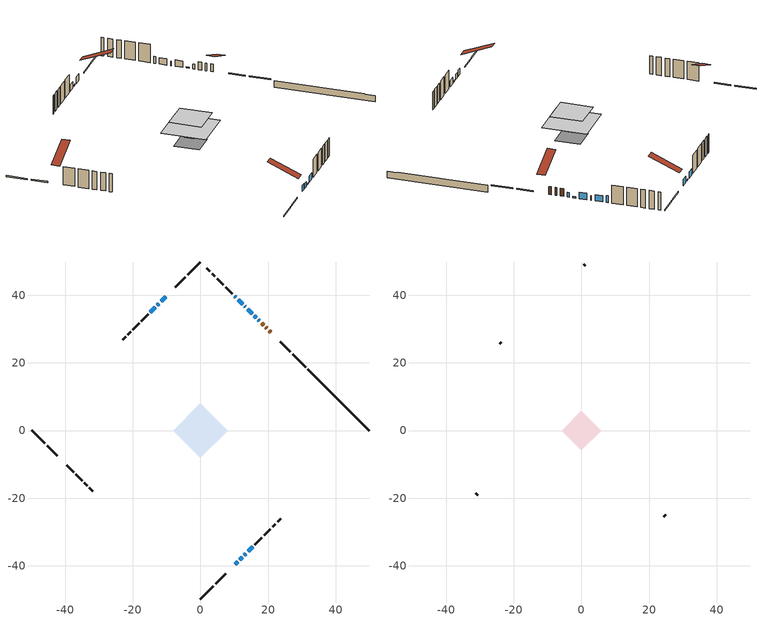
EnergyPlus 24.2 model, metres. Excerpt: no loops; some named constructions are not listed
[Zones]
conditioned space
 floor outside (Floor1 construction): -1.75,0 0,1.75 1.75,0 0,-1.75 z0.31
 floor adiabatic (AdiabaticFloorConstruction): -8.04,0 0,8.04 8.04,0 0,-8.04 z2.75
 floor foundation (Slab1 construction): -4.53,0.04 -0.04,4.53 4.53,-0.04 0.04,-4.53 z-1.52
 wall outside (RimJoist1 construction): 0,-49.83 3.84,-45.99 / -49.83,0 -45.99,-3.84 / 0,49.83 -3.84,45.99 / 31.07,18.76 27.23,22.6 z0.31:0.61
 wall outside (RimJoist2 construction): 4.5,-45.33 7.48,-42.34 / -45.33,-4.5 -42.34,-7.48 / -4.5,45.33 -7.48,42.34 / 26.57,23.26 23.58,26.25 z0.31:0.61
 wall outside (AdiabaticWallConstruction 1): 20.75,29.07 20.31,29.51 / 19.66,30.17 19.36,30.47 / 18.71,31.12 18.1,31.73 z0.31:2.34
 wall outside (AdiabaticWallConstruction): 17.44,32.39 17.14,32.69 / 13.27,36.56 13.13,36.7 z0.31:1.53; 16.49,33.34 15.94,33.88 / -12.33,37.49 -12.77,37.06 / 12.99,-36.84 13.43,-36.4 z0.31:0.62; 15.29,34.54 13.92,35.91 / -10.31,39.52 -11.68,38.15 / 10.31,-39.52 11,-38.83 / 12.47,37.35 11.11,38.72 / -13.42,36.4 -14.79,35.04 / 14.08,-35.75 15.45,-34.38 z0.31:1.99; 11.65,-38.18 12.34,-37.49 z0.31:1.63; 10.45,39.38 10.09,39.74 z0.31:2.14
 wall outside (Wall1 construction): 16.1,-33.72 18.13,-31.7 / -39.52,-10.31 -37.49,-12.34 / -15.45,34.38 -17.47,32.35 / 9.43,40.39 7.41,42.42 z0.31:5.19
 wall outside (Wall2 construction): 18.79,-31.04 20.65,-29.18 / -36.83,-13 -34.97,-14.85 / -18.13,31.7 -19.99,29.84 / 6.75,43.08 4.89,44.94 z0.31:5.19
 wall outside (Wall3 construction): 21.3,-28.53 22.12,-27.71 / -34.32,-15.51 -33.5,-16.33 / -20.65,29.18 -21.46,28.37 / 4.24,45.59 3.42,46.41 z0.31:5.19
 wall outside (Wall4 construction): 22.78,-27.05 23.71,-26.11 / -32.84,-16.99 -31.91,-17.92 / -22.12,27.71 -23.06,26.77 / 2.76,47.07 1.83,48 z0.31:5.19
 wall foundation (FoundationWall1 construction): 31.72,18.1,-1.52 31.72,18.1,0.31 48.02,1.81,0.31 48.02,1.81,0.16 49.83,0,0.16 49.83,0,-1.52
 window (WindowConstruction 7): 17.44,32.39 17.14,32.69 z0.31:1.53
 window (WindowConstruction 10): 16.48,33.34 15.95,33.88 z0.31:0.61
 window (WindowConstruction 3): 15.29,34.54 13.92,35.91 z0.31:1.99
 window (WindowConstruction 4): -10.31,39.52 -11.68,38.15 z0.31:1.99
 window (WindowConstruction 5): 10.31,-39.52 11,-38.83 z0.31:1.99
 window (WindowConstruction 6): 11.65,-38.18 12.34,-37.49 z0.31:1.63
 window (WindowConstruction 11): -12.34,37.49 -12.77,37.06 z0.31:0.61
 window (WindowConstruction 12): 12.99,-36.84 13.42,-36.4 z0.31:0.61
 window (WindowConstruction 8): 13.27,36.56 13.13,36.7 z0.31:1.53
 window (WindowConstruction): 12.47,37.35 11.11,38.72 z0.31:1.99
 window (WindowConstruction 1): -13.42,36.4 -14.79,35.04 z0.31:1.99
 window (WindowConstruction 2): 14.08,-35.75 15.45,-34.38 z0.31:1.99
 window (WindowConstruction 9): 10.45,39.38 10.09,39.74 z0.31:2.14
 door (Door): 20.75,29.07 20.31,29.51 z0.31:2.34
 door (Door 1): 19.66,30.17 19.36,30.47 z0.31:2.34
 door (Door 2): 18.71,31.12 18.1,31.73 z0.31:2.34
 ceiling adiabatic (AdiabaticFloorConstruction): 0,-8.04 8.04,0 0,8.04 -8.04,0 z2.75
attic - vented
 floor to conditioned space (Floor2 construction Reversed): -5.82,0 0,5.82 5.82,0 0,-5.82 z5.19
 wall outside (Wall5 construction): 24.37,-25.46 24.88,-24.95 / -31.25,-18.58 -30.74,-19.09 / -23.71,26.12 -24.22,25.6 / 1.17,48.66 0.66,49.17 z0.31:5.19
 roof outside (Roof1 construction): 9.66,-40.17,5.19 4.06,-34.58,8.48 2.55,-36.1,8.48 8.14,-41.69,5.19; -40.17,-9.66,5.19 -34.58,-4.06,8.48 -36.1,-2.55,8.48 -41.69,-8.14,5.19; -9.66,40.17,5.19 -4.06,34.58,8.48 -2.55,36.1,8.48 -8.14,41.69,5.19; 21.41,28.42,5.19 15.82,22.83,8.48 17.33,21.31,8.48 22.92,26.9,5.19
[Material] Roughness=Rough; Thermal Absorptance=0.9
Name | Thickness {m} | Conductivity {W/m-K} | Density {kg/m3} | Specific Heat {J/kg-K} | Solar Absorptance | Visible Absorptance
ceiling loosefill ins | 0.169333 | 0.0480833 | 16.02 | 1046.75 | 0.7 | 0.7
ceiling stud and cavity | 0.1397 | 0.26534 | 65.682 | 1177.47 | 0.7 | 0.7
gypsum board | 0.0127 | 0.160291 | 801 | 837.4 | 0.6 | 0.6
[Construction]
Floor2 construction: ceiling loosefill ins, ceiling stud and cavity, gypsum board
[EnergyManagementSystem:OutputVariable] Type of Data in Variable=Summed; Update Frequency=ZoneTimestep
Name | EMS Variable | EMS Program or Subroutine | Units
clg_unmet_hours_annual_outvar; Energy Management System Output Variable 4 | clg_unmet_hours | unmet_hours_program | hr
loads_htg_roofs_annual_outvar; Energy Management System Output Variable 5 | loads_htg_roofs | component_loads_program | J
loads_htg_ceilings_annual_outvar; Energy Management System Output Variable 6 | loads_htg_ceilings | component_loads_program | J
loads_htg_walls_annual_outvar; Energy Management System Output Variable 7 | loads_htg_walls | component_loads_program | J
loads_htg_rim_joists_annual_outvar; Energy Management System Output Variable 8 | loads_htg_rim_joists | component_loads_program | J
loads_htg_foundation_walls_annual_outvar; Energy Management System Output Variable 9 | loads_htg_foundation_walls | component_loads_program | J
loads_htg_doors_annual_outvar; Energy Management System Output Variable 10 | loads_htg_doors | component_loads_program | J
loads_htg_windows_conduction_annual_outvar; Energy Management System Output Variable 11 | loads_htg_windows_conduction | component_loads_program | J
loads_htg_windows_solar_annual_outvar; Energy Management System Output Variable 12 | loads_htg_windows_solar | component_loads_program | J
loads_htg_skylights_conduction_annual_outvar; Energy Management System Output Variable 13 | loads_htg_skylights_conduction | component_loads_program | J
loads_htg_skylights_solar_annual_outvar; Energy Management System Output Variable 14 | loads_htg_skylights_solar | component_loads_program | J
loads_htg_floors_annual_outvar; Energy Management System Output Variable 15 | loads_htg_floors | component_loads_program | J
loads_htg_slabs_annual_outvar; Energy Management System Output Variable 16 | loads_htg_slabs | component_loads_program | J
loads_htg_internal_mass_annual_outvar; Energy Management System Output Variable 17 | loads_htg_internal_mass | component_loads_program | J
loads_htg_infil_annual_outvar; Energy Management System Output Variable 18 | loads_htg_infil | component_loads_program | J
loads_htg_natvent_annual_outvar; Energy Management System Output Variable 19 | loads_htg_natvent | component_loads_program | J
loads_htg_mechvent_annual_outvar; Energy Management System Output Variable 20 | loads_htg_mechvent | component_loads_program | J
loads_htg_whf_annual_outvar; Energy Management System Output Variable 21 | loads_htg_whf | component_loads_program | J
loads_htg_ducts_annual_outvar; Energy Management System Output Variable 22 | loads_htg_ducts | component_loads_program | J
loads_htg_intgains_annual_outvar; Energy Management System Output Variable 23 | loads_htg_intgains | component_loads_program | J
loads_htg_lighting_annual_outvar; Energy Management System Output Variable 24 | loads_htg_lighting | component_loads_program | J
loads_clg_roofs_annual_outvar; Energy Management System Output Variable 25 | loads_clg_roofs | component_loads_program | J
loads_clg_ceilings_annual_outvar; Energy Management System Output Variable 26 | loads_clg_ceilings | component_loads_program | J
loads_clg_walls_annual_outvar; Energy Management System Output Variable 27 | loads_clg_walls | component_loads_program | J
loads_clg_rim_joists_annual_outvar; Energy Management System Output Variable 28 | loads_clg_rim_joists | component_loads_program | J
loads_clg_foundation_walls_annual_outvar; Energy Management System Output Variable 29 | loads_clg_foundation_walls | component_loads_program | J
loads_clg_doors_annual_outvar; Energy Management System Output Variable 30 | loads_clg_doors | component_loads_program | J
loads_clg_windows_conduction_annual_outvar; Energy Management System Output Variable 31 | loads_clg_windows_conduction | component_loads_program | J
loads_clg_windows_solar_annual_outvar; Energy Management System Output Variable 32 | loads_clg_windows_solar | component_loads_program | J
loads_clg_skylights_conduction_annual_outvar; Energy Management System Output Variable 33 | loads_clg_skylights_conduction | component_loads_program | J
loads_clg_skylights_solar_annual_outvar; Energy Management System Output Variable 34 | loads_clg_skylights_solar | component_loads_program | J
loads_clg_floors_annual_outvar; Energy Management System Output Variable 35 | loads_clg_floors | component_loads_program | J
loads_clg_slabs_annual_outvar; Energy Management System Output Variable 36 | loads_clg_slabs | component_loads_program | J
loads_clg_internal_mass_annual_outvar; Energy Management System Output Variable 37 | loads_clg_internal_mass | component_loads_program | J
loads_clg_infil_annual_outvar; Energy Management System Output Variable 38 | loads_clg_infil | component_loads_program | J
loads_clg_natvent_annual_outvar; Energy Management System Output Variable 39 | loads_clg_natvent | component_loads_program | J
loads_clg_mechvent_annual_outvar; Energy Management System Output Variable 40 | loads_clg_mechvent | component_loads_program | J
loads_clg_whf_annual_outvar; Energy Management System Output Variable 41 | loads_clg_whf | component_loads_program | J
loads_clg_ducts_annual_outvar; Energy Management System Output Variable 42 | loads_clg_ducts | component_loads_program | J
loads_clg_intgains_annual_outvar; Energy Management System Output Variable 43 | loads_clg_intgains | component_loads_program | J
loads_clg_lighting_annual_outvar; Energy Management System Output Variable 44 | loads_clg_lighting | component_loads_program | J
loads_htg_tot_annual_outvar; Energy Management System Output Variable 1; Energy Management System Output Variable 45 | loads_htg_tot | total_loads_program | J
loads_clg_tot_annual_outvar; Energy Management System Output Variable 2; Energy Management System Output Variable 46 | loads_clg_tot | total_loads_program | J
Energy Management System Output Variable 3 | htg_unmet_hours | unmet_hours_program | hr
[Schedule:Day:Interval]
interior lighting schedule day: No, 01:00, 0.108182, 04:00, 0.0901515, 05:00, 0.0991667, 06:00, 0.162273, 07:00, 0.270455, 08:00, 0.342576, 10:00, 0.369621, 11:00, 0.351591, 12:00, 0.333561, 13:00, 0.324545, 14:00, 0.31553, 15:00, 0.333561, 16:00, 0.369621, 17:00, 0.450758, 18:00, 0.585985, 19:00, 0.775303, 20:00, 0.955606, 21:00, 0.991667, 22:00, 0.712197, 23:00, 0.360606, 24:00, 0.162273
interior lighting schedule day 1: No, 01:00, 0.100909, 04:00, 0.0840909, 05:00, 0.0925, 06:00, 0.151364, 07:00, 0.252273, 08:00, 0.319545, 10:00, 0.344773, 11:00, 0.327955, 12:00, 0.311136, 13:00, 0.302727, 14:00, 0.294318, 15:00, 0.311136, 16:00, 0.344773, 17:00, 0.420455, 18:00, 0.546591, 19:00, 0.723182, 20:00, 0.891364, 21:00, 0.925, 22:00, 0.664318, 23:00, 0.336364, 24:00, 0.151364
interior lighting schedule day 2: No, 01:00, 0.0927273, 04:00, 0.0772727, 05:00, 0.085, 06:00, 0.139091, 07:00, 0.231818, 08:00, 0.293636, 10:00, 0.316818, 11:00, 0.301364, 12:00, 0.285909, 13:00, 0.278182, 14:00, 0.270455, 15:00, 0.285909, 16:00, 0.316818, 17:00, 0.386364, 18:00, 0.502273, 19:00, 0.664545, 20:00, 0.819091, 21:00, 0.85, 22:00, 0.610455, 23:00, 0.309091, 24:00, 0.139091
interior lighting schedule day 3: No, 01:00, 0.0845455, 04:00, 0.0704545, 05:00, 0.0775, 06:00, 0.126818, 07:00, 0.211364, 08:00, 0.267727, 10:00, 0.288864, 11:00, 0.274773, 12:00, 0.260682, 13:00, 0.253636, 14:00, 0.246591, 15:00, 0.260682, 16:00, 0.288864, 17:00, 0.352273, 18:00, 0.457955, 19:00, 0.605909, 20:00, 0.746818, 21:00, 0.775, 22:00, 0.556591, 23:00, 0.281818, 24:00, 0.126818
interior lighting schedule day 4: No, 01:00, 0.0763636, 04:00, 0.0636364, 05:00, 0.07, 06:00, 0.114545, 07:00, 0.190909, 08:00, 0.241818, 10:00, 0.260909, 11:00, 0.248182, 12:00, 0.235455, 13:00, 0.229091, 14:00, 0.222727, 15:00, 0.235455, 16:00, 0.260909, 17:00, 0.318182, 18:00, 0.413636, 19:00, 0.547273, 20:00, 0.674545, 21:00, 0.7, 22:00, 0.502727, 23:00, 0.254545, 24:00, 0.114545
interior lighting schedule day 5: No, 01:00, 0.0727273, 04:00, 0.0606061, 05:00, 0.0666667, 06:00, 0.109091, 07:00, 0.181818, 08:00, 0.230303, 10:00, 0.248485, 11:00, 0.236364, 12:00, 0.224242, 13:00, 0.218182, 14:00, 0.212121, 15:00, 0.224242, 16:00, 0.248485, 17:00, 0.30303, 18:00, 0.393939, 19:00, 0.521212, 20:00, 0.642424, 21:00, 0.666667, 22:00, 0.478788, 23:00, 0.242424, 24:00, 0.109091
interior lighting schedule day 6: No, 01:00, 0.0745455, 04:00, 0.0621212, 05:00, 0.0683333, 06:00, 0.111818, 07:00, 0.186364, 08:00, 0.236061, 10:00, 0.254697, 11:00, 0.242273, 12:00, 0.229848, 13:00, 0.223636, 14:00, 0.217424, 15:00, 0.229848, 16:00, 0.254697, 17:00, 0.310606, 18:00, 0.403788, 19:00, 0.534242, 20:00, 0.658485, 21:00, 0.683333, 22:00, 0.490758, 23:00, 0.248485, 24:00, 0.111818
interior lighting schedule day 7: No, 01:00, 0.08, 04:00, 0.0666667, 05:00, 0.0733333, 06:00, 0.12, 07:00, 0.2, 08:00, 0.253333, 10:00, 0.273333, 11:00, 0.26, 12:00, 0.246667, 13:00, 0.24, 14:00, 0.233333, 15:00, 0.246667, 16:00, 0.273333, 17:00, 0.333333, 18:00, 0.433333, 19:00, 0.573333, 20:00, 0.706667, 21:00, 0.733333, 22:00, 0.526667, 23:00, 0.266667, 24:00, 0.12
interior lighting schedule day 8: No, 01:00, 0.0890909, 04:00, 0.0742424, 05:00, 0.0816667, 06:00, 0.133636, 07:00, 0.222727, 08:00, 0.282121, 10:00, 0.304394, 11:00, 0.289545, 12:00, 0.274697, 13:00, 0.267273, 14:00, 0.259848, 15:00, 0.274697, 16:00, 0.304394, 17:00, 0.371212, 18:00, 0.482576, 19:00, 0.638485, 20:00, 0.78697, 21:00, 0.816667, 22:00, 0.586515, 23:00, 0.29697, 24:00, 0.133636
interior lighting schedule day 9: No, 01:00, 0.0972727, 04:00, 0.0810606, 05:00, 0.0891667, 06:00, 0.145909, 07:00, 0.243182, 08:00, 0.30803, 10:00, 0.332348, 11:00, 0.316136, 12:00, 0.299924, 13:00, 0.291818, 14:00, 0.283712, 15:00, 0.299924, 16:00, 0.332348, 17:00, 0.405303, 18:00, 0.526894, 19:00, 0.697121, 20:00, 0.859242, 21:00, 0.891667, 22:00, 0.640379, 23:00, 0.324242, 24:00, 0.145909
interior lighting schedule day 10: No, 01:00, 0.105455, 04:00, 0.0878788, 05:00, 0.0966667, 06:00, 0.158182, 07:00, 0.263636, 08:00, 0.333939, 10:00, 0.360303, 11:00, 0.342727, 12:00, 0.325152, 13:00, 0.316364, 14:00, 0.307576, 15:00, 0.325152, 16:00, 0.360303, 17:00, 0.439394, 18:00, 0.571212, 19:00, 0.755758, 20:00, 0.931515, 21:00, 0.966667, 22:00, 0.694242, 23:00, 0.351515, 24:00, 0.158182
interior lighting schedule day 11: No, 01:00, 0.109091, 04:00, 0.0909091, 05:00, 0.1, 06:00, 0.163636, 07:00, 0.272727, 08:00, 0.345455, 10:00, 0.372727, 11:00, 0.354545, 12:00, 0.336364, 13:00, 0.327273, 14:00, 0.318182, 15:00, 0.336364, 16:00, 0.372727, 17:00, 0.454545, 18:00, 0.590909, 19:00, 0.781818, 20:00, 0.963636, 21:00, 1, 22:00, 0.718182, 23:00, 0.363636, 24:00, 0.163636
interior lighting schedule default day; occupants schedule default day; clothes dryer schedule default day; cooking range schedule default day; mech vent range fan 0 schedule default day; misc plug loads schedule default day; general water use schedule default day; heating setpoint default day; cooling setpoint default day; clothes dryer exhaust 0 schedule default day; cooling season schedule day; cooling season schedule day 2; cooling season schedule default day; exterior lighting schedule default day; natural vent schedule default day: No, 24:00, 0
occupants schedule day: No, 05:00, 0.426829, 06:00, 0.719512, 07:00, 1, 08:00, 0.670732, 09:00, 0.329268, 14:00, 0.170732, 15:00, 0.231707, 16:00, 0.329268, 17:00, 0.5, 18:00, 0.670732, 19:00, 0.829268, 21:00, 1, 22:00, 0.853659, 23:00, 0.646341, 24:00, 0.426829
clothes dryer schedule day; clothes dryer exhaust 0 schedule day: No, 01:00, 0.123457, 02:00, 0.0740741, 03:00, 0.0493827, 04:00, 0.0246914, 05:00, 0.0493827, 06:00, 0.0740741, 07:00, 0.197531, 08:00, 0.395062, 09:00, 0.592593, 10:00, 0.839506, 11:00, 0.962963, 12:00, 1, 13:00, 0.91358, 14:00, 0.82716, 15:00, 0.716049, 16:00, 0.753086, 17:00, 0.679012, 18:00, 0.666667, 20:00, 0.62963, 21:00, 0.641975, 22:00, 0.666667, 23:00, 0.54321, 24:00, 0.296296
cooking range schedule day: No, 05:00, 0.0597015, 06:00, 0.11194, 07:00, 0.171642, 08:00, 0.291045, 11:00, 0.343284, 12:00, 0.402985, 13:00, 0.462687, 14:00, 0.343284, 15:00, 0.291045, 16:00, 0.402985, 17:00, 0.567164, 18:00, 1, 19:00, 0.850746, 20:00, 0.432836, 21:00, 0.291045, 22:00, 0.231343, 23:00, 0.171642, 24:00, 0.11194
mech vent range fan 0 schedule day: No, 18:00, 0, 19:00, 1, 20:00, 0.2, 24:00, 0
misc plug loads schedule day: No, 06:00, 0.705882, 07:00, 0.745098, 08:00, 0.803922, 15:00, 0.823529, 16:00, 0.862745, 17:00, 0.921569, 18:00, 0.980392, 19:00, 1, 20:00, 0.980392, 21:00, 0.941176, 22:00, 0.862745, 23:00, 0.784314, 24:00, 0.72549
general water use schedule day: No, 01:00, 0.315068, 03:00, 0.287671, 04:00, 0.342466, 05:00, 0.369863, 06:00, 0.520548, 07:00, 0.60274, 08:00, 0.534247, 10:00, 0.506849, 11:00, 0.465753, 14:00, 0.479452, 15:00, 0.534247, 16:00, 0.589041, 17:00, 0.69863, 18:00, 0.876712, 19:00, 0.890411, 20:00, 0.986301, 21:00, 1, 22:00, 0.863014, 23:00, 0.616438, 24:00, 0.465753
heating setpoint day: No, 07:00, 18, 23:00, 21, 24:00, 18
cooling setpoint day: No, 24:00, 25
cooling season schedule day 1: No, 24:00, 1
exterior lighting schedule day: No, 01:00, 0.566667, 03:00, 0.524167, 05:00, 0.495833, 06:00, 0.5525, 07:00, 0.623333, 08:00, 0.580833, 09:00, 0.439167, 10:00, 0.354167, 12:00, 0.34, 13:00, 0.354167, 14:00, 0.396667, 15:00, 0.425, 16:00, 0.495833, 17:00, 0.623333, 18:00, 0.793333, 19:00, 0.906667, 20:00, 0.963333, 21:00, 0.991667, 22:00, 0.920833, 23:00, 0.793333, 24:00, 0.665833
exterior lighting schedule day 1: No, 01:00, 0.528571, 03:00, 0.488929, 05:00, 0.4625, 06:00, 0.515357, 07:00, 0.581429, 08:00, 0.541786, 09:00, 0.409643, 10:00, 0.330357, 12:00, 0.317143, 13:00, 0.330357, 14:00, 0.37, 15:00, 0.396429, 16:00, 0.4625, 17:00, 0.581429, 18:00, 0.74, 19:00, 0.845714, 20:00, 0.898571, 21:00, 0.925, 22:00, 0.858929, 23:00, 0.74, 24:00, 0.621071
exterior lighting schedule day 10: No, 01:00, 0.552381, 03:00, 0.510952, 05:00, 0.483333, 06:00, 0.538571, 07:00, 0.607619, 08:00, 0.56619, 09:00, 0.428095, 10:00, 0.345238, 12:00, 0.331429, 13:00, 0.345238, 14:00, 0.386667, 15:00, 0.414286, 16:00, 0.483333, 17:00, 0.607619, 18:00, 0.773333, 19:00, 0.88381, 20:00, 0.939048, 21:00, 0.966667, 22:00, 0.897619, 23:00, 0.773333, 24:00, 0.649048
exterior lighting schedule day 11: No, 01:00, 0.571429, 03:00, 0.528571, 05:00, 0.5, 06:00, 0.557143, 07:00, 0.628571, 08:00, 0.585714, 09:00, 0.442857, 10:00, 0.357143, 12:00, 0.342857, 13:00, 0.357143, 14:00, 0.4, 15:00, 0.428571, 16:00, 0.5, 17:00, 0.628571, 18:00, 0.8, 19:00, 0.914286, 20:00, 0.971429, 21:00, 1, 22:00, 0.928571, 23:00, 0.8, 24:00, 0.671429
exterior lighting schedule day 2: No, 01:00, 0.485714, 03:00, 0.449286, 05:00, 0.425, 06:00, 0.473571, 07:00, 0.534286, 08:00, 0.497857, 09:00, 0.376429, 10:00, 0.303571, 12:00, 0.291429, 13:00, 0.303571, 14:00, 0.34, 15:00, 0.364286, 16:00, 0.425, 17:00, 0.534286, 18:00, 0.68, 19:00, 0.777143, 20:00, 0.825714, 21:00, 0.85, 22:00, 0.789286, 23:00, 0.68, 24:00, 0.570714
exterior lighting schedule day 3: No, 01:00, 0.442857, 03:00, 0.409643, 05:00, 0.3875, 06:00, 0.431786, 07:00, 0.487143, 08:00, 0.453929, 09:00, 0.343214, 10:00, 0.276786, 12:00, 0.265714, 13:00, 0.276786, 14:00, 0.31, 15:00, 0.332143, 16:00, 0.3875, 17:00, 0.487143, 18:00, 0.62, 19:00, 0.708571, 20:00, 0.752857, 21:00, 0.775, 22:00, 0.719643, 23:00, 0.62, 24:00, 0.520357
exterior lighting schedule day 4: No, 01:00, 0.4, 03:00, 0.37, 05:00, 0.35, 06:00, 0.39, 07:00, 0.44, 08:00, 0.41, 09:00, 0.31, 10:00, 0.25, 12:00, 0.24, 13:00, 0.25, 14:00, 0.28, 15:00, 0.3, 16:00, 0.35, 17:00, 0.44, 18:00, 0.56, 19:00, 0.64, 20:00, 0.68, 21:00, 0.7, 22:00, 0.65, 23:00, 0.56, 24:00, 0.47
exterior lighting schedule day 5: No, 01:00, 0.380952, 03:00, 0.352381, 05:00, 0.333333, 06:00, 0.371429, 07:00, 0.419048, 08:00, 0.390476, 09:00, 0.295238, 10:00, 0.238095, 12:00, 0.228571, 13:00, 0.238095, 14:00, 0.266667, 15:00, 0.285714, 16:00, 0.333333, 17:00, 0.419048, 18:00, 0.533333, 19:00, 0.609524, 20:00, 0.647619, 21:00, 0.666667, 22:00, 0.619048, 23:00, 0.533333, 24:00, 0.447619
exterior lighting schedule day 6: No, 01:00, 0.390476, 03:00, 0.36119, 05:00, 0.341667, 06:00, 0.380714, 07:00, 0.429524, 08:00, 0.400238, 09:00, 0.302619, 10:00, 0.244048, 12:00, 0.234286, 13:00, 0.244048, 14:00, 0.273333, 15:00, 0.292857, 16:00, 0.341667, 17:00, 0.429524, 18:00, 0.546667, 19:00, 0.624762, 20:00, 0.66381, 21:00, 0.683333, 22:00, 0.634524, 23:00, 0.546667, 24:00, 0.45881
exterior lighting schedule day 7: No, 01:00, 0.419048, 03:00, 0.387619, 05:00, 0.366667, 06:00, 0.408571, 07:00, 0.460952, 08:00, 0.429524, 09:00, 0.324762, 10:00, 0.261905, 12:00, 0.251429, 13:00, 0.261905, 14:00, 0.293333, 15:00, 0.314286, 16:00, 0.366667, 17:00, 0.460952, 18:00, 0.586667, 19:00, 0.670476, 20:00, 0.712381, 21:00, 0.733333, 22:00, 0.680952, 23:00, 0.586667, 24:00, 0.492381
exterior lighting schedule day 8: No, 01:00, 0.466667, 03:00, 0.431667, 05:00, 0.408333, 06:00, 0.455, 07:00, 0.513333, 08:00, 0.478333, 09:00, 0.361667, 10:00, 0.291667, 12:00, 0.28, 13:00, 0.291667, 14:00, 0.326667, 15:00, 0.35, 16:00, 0.408333, 17:00, 0.513333, 18:00, 0.653333, 19:00, 0.746667, 20:00, 0.793333, 21:00, 0.816667, 22:00, 0.758333, 23:00, 0.653333, 24:00, 0.548333
exterior lighting schedule day 9: No, 01:00, 0.509524, 03:00, 0.47131, 05:00, 0.445833, 06:00, 0.496786, 07:00, 0.560476, 08:00, 0.522262, 09:00, 0.394881, 10:00, 0.318452, 12:00, 0.305714, 13:00, 0.318452, 14:00, 0.356667, 15:00, 0.382143, 16:00, 0.445833, 17:00, 0.560476, 18:00, 0.713333, 19:00, 0.815238, 20:00, 0.86619, 21:00, 0.891667, 22:00, 0.827976, 23:00, 0.713333, 24:00, 0.59869
[Schedule:Week:Daily]
heating setpoint Week Rule - Jan1-Dec31: heating setpoint day, heating setpoint day, heating setpoint day, heating setpoint day, heating setpoint day, heating setpoint day, heating setpoint day, heating setpoint default day, heating setpoint default day, heating setpoint default day, heating setpoint default day, heating setpoint default day
cooling setpoint Week Rule - Jan1-Dec31: cooling setpoint day, cooling setpoint day, cooling setpoint day, cooling setpoint day, cooling setpoint day, cooling setpoint day, cooling setpoint day, cooling setpoint default day, cooling setpoint default day, cooling setpoint default day, cooling setpoint default day, cooling setpoint default day
clothes dryer exhaust 0 schedule Week Rule - Jan1-Dec31: clothes dryer exhaust 0 schedule day, clothes dryer exhaust 0 schedule day, clothes dryer exhaust 0 schedule day, clothes dryer exhaust 0 schedule day, clothes dryer exhaust 0 schedule day, clothes dryer exhaust 0 schedule day, clothes dryer exhaust 0 schedule day, clothes dryer exhaust 0 schedule default day, clothes dryer exhaust 0 schedule default day, clothes dryer exhaust 0 schedule default day, clothes dryer exhaust 0 schedule default day, clothes dryer exhaust 0 schedule default day
cooling season schedule Week Rule - Jan1-May26: cooling season schedule day, cooling season schedule day, cooling season schedule day, cooling season schedule day, cooling season schedule day, cooling season schedule day, cooling season schedule day, cooling season schedule default day, cooling season schedule default day, cooling season schedule default day, cooling season schedule default day, cooling season schedule default day
cooling season schedule Week Rule - May27-Jun2: cooling season schedule day, cooling season schedule day, cooling season schedule day, cooling season schedule day, cooling season schedule day, cooling season schedule day 1, cooling season schedule day 1, cooling season schedule default day, cooling season schedule default day, cooling season schedule default day, cooling season schedule default day, cooling season schedule default day
cooling season schedule Week Rule - Jun3-Aug25: cooling season schedule day 1, cooling season schedule day 1, cooling season schedule day 1, cooling season schedule day 1, cooling season schedule day 1, cooling season schedule day 1, cooling season schedule day 1, cooling season schedule default day, cooling season schedule default day, cooling season schedule default day, cooling season schedule default day, cooling season schedule default day
cooling season schedule Week Rule - Aug26-Sep1: cooling season schedule day 1, cooling season schedule day 1, cooling season schedule day 1, cooling season schedule day 1, cooling season schedule day 1, cooling season schedule day 1, cooling season schedule day 2, cooling season schedule default day, cooling season schedule default day, cooling season schedule default day, cooling season schedule default day, cooling season schedule default day
cooling season schedule Week Rule - Sep2-Dec31: cooling season schedule day 2, cooling season schedule day 2, cooling season schedule day 2, cooling season schedule day 2, cooling season schedule day 2, cooling season schedule day 2, cooling season schedule day 2, cooling season schedule default day, cooling season schedule default day, cooling season schedule default day, cooling season schedule default day, cooling season schedule default day
exterior lighting schedule Week Rule - Aug5-Aug25: exterior lighting schedule day 7, exterior lighting schedule day 7, exterior lighting schedule day 7, exterior lighting schedule day 7, exterior lighting schedule day 7, exterior lighting schedule day 7, exterior lighting schedule day 7, exterior lighting schedule default day, exterior lighting schedule default day, exterior lighting schedule default day, exterior lighting schedule default day, exterior lighting schedule default day
exterior lighting schedule Week Rule - Aug26-Sep1: exterior lighting schedule day 7, exterior lighting schedule day 7, exterior lighting schedule day 7, exterior lighting schedule day 7, exterior lighting schedule day 7, exterior lighting schedule day 7, exterior lighting schedule day 8, exterior lighting schedule default day, exterior lighting schedule default day, exterior lighting schedule default day, exterior lighting schedule default day, exterior lighting schedule default day
exterior lighting schedule Week Rule - Sep2-Sep29: exterior lighting schedule day 8, exterior lighting schedule day 8, exterior lighting schedule day 8, exterior lighting schedule day 8, exterior lighting schedule day 8, exterior lighting schedule day 8, exterior lighting schedule day 8, exterior lighting schedule default day, exterior lighting schedule default day, exterior lighting schedule default day, exterior lighting schedule default day, exterior lighting schedule default day
exterior lighting schedule Week Rule - Sep30-Oct6: exterior lighting schedule day 8, exterior lighting schedule day 9, exterior lighting schedule day 9, exterior lighting schedule day 9, exterior lighting schedule day 9, exterior lighting schedule day 9, exterior lighting schedule day 9, exterior lighting schedule default day, exterior lighting schedule default day, exterior lighting schedule default day, exterior lighting schedule default day, exterior lighting schedule default day
exterior lighting schedule Week Rule - Oct7-Oct27: exterior lighting schedule day 9, exterior lighting schedule day 9, exterior lighting schedule day 9, exterior lighting schedule day 9, exterior lighting schedule day 9, exterior lighting schedule day 9, exterior lighting schedule day 9, exterior lighting schedule default day, exterior lighting schedule default day, exterior lighting schedule default day, exterior lighting schedule default day, exterior lighting schedule default day
exterior lighting schedule Week Rule - Oct28-Nov3: exterior lighting schedule day 9, exterior lighting schedule day 9, exterior lighting schedule day 9, exterior lighting schedule day 9, exterior lighting schedule day 10, exterior lighting schedule day 10, exterior lighting schedule day 10, exterior lighting schedule default day, exterior lighting schedule default day, exterior lighting schedule default day, exterior lighting schedule default day, exterior lighting schedule default day
exterior lighting schedule Week Rule - Nov4-Nov24: exterior lighting schedule day 10, exterior lighting schedule day 10, exterior lighting schedule day 10, exterior lighting schedule day 10, exterior lighting schedule day 10, exterior lighting schedule day 10, exterior lighting schedule day 10, exterior lighting schedule default day, exterior lighting schedule default day, exterior lighting schedule default day, exterior lighting schedule default day, exterior lighting schedule default day
exterior lighting schedule Week Rule - Nov25-Dec1: exterior lighting schedule day 10, exterior lighting schedule day 10, exterior lighting schedule day 10, exterior lighting schedule day 10, exterior lighting schedule day 10, exterior lighting schedule day 10, exterior lighting schedule day 11, exterior lighting schedule default day, exterior lighting schedule default day, exterior lighting schedule default day, exterior lighting schedule default day, exterior lighting schedule default day
exterior lighting schedule Week Rule - Dec2-Dec31: exterior lighting schedule day 11, exterior lighting schedule day 11, exterior lighting schedule day 11, exterior lighting schedule day 11, exterior lighting schedule day 11, exterior lighting schedule day 11, exterior lighting schedule day 11, exterior lighting schedule default day, exterior lighting schedule default day, exterior lighting schedule default day, exterior lighting schedule default day, exterior lighting schedule default day
natural vent schedule Week Rule - Jan1-Dec31: natural vent schedule default day, natural vent schedule default day, natural vent schedule default day, natural vent schedule default day, natural vent schedule default day, natural vent schedule default day, natural vent schedule default day, natural vent schedule default day, natural vent schedule default day, natural vent schedule default day, natural vent schedule default day, natural vent schedule default day
[Schedule:Year]
heating setpoint: heating setpoint Week Rule - Jan1-Dec31, 1, 1, 12, 31
cooling setpoint: cooling setpoint Week Rule - Jan1-Dec31, 1, 1, 12, 31
clothes dryer exhaust 0 schedule: clothes dryer exhaust 0 schedule Week Rule - Jan1-Dec31, 1, 1, 12, 31
cooling season schedule: cooling season schedule Week Rule - Jan1-May26, 1, 1, 5, 26, cooling season schedule Week Rule - May27-Jun2, 5, 27, 6, 2, cooling season schedule Week Rule - Jun3-Aug25, 6, 3, 8, 25, cooling season schedule Week Rule - Aug26-Sep1, 8, 26, 9, 1, cooling season schedule Week Rule - Sep2-Dec31, 9, 2, 12, 31
natural vent schedule: natural vent schedule Week Rule - Jan1-Dec31, 1, 1, 12, 31
